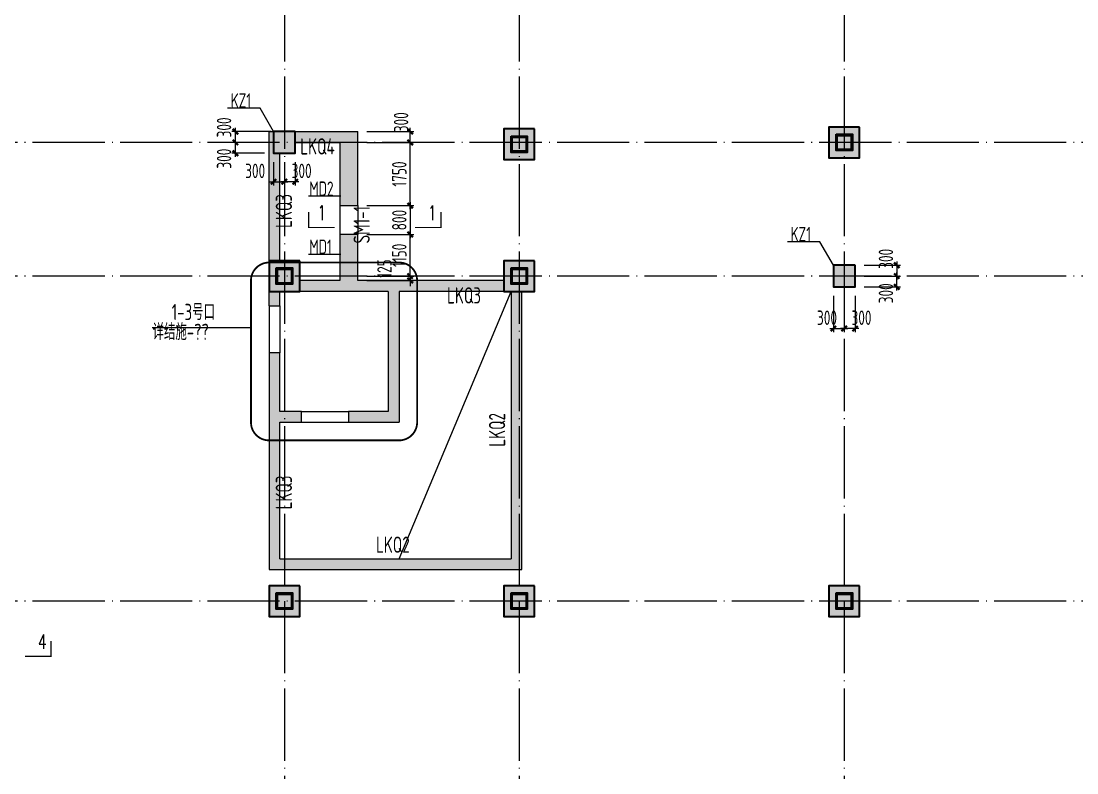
# Model space of a CAD drawing. Extents: x -502255 to 1362592, y -400300 to 332622.
# Drawn here: x 269169 to 298399, y -112585 to -91771 of the extents above; entities that cross this region are included whole.
import ezdxf
from ezdxf.enums import TextEntityAlignment as Align

# ---------------------------------------------------------------- set-up
doc = ezdxf.new("R2010")
doc.units = 0
doc.header["$LTSCALE"] = 1000
doc.header["$MEASUREMENT"] = 0
doc.linetypes.add('DASH', pattern=[0.35, 0.25, -0.1])
doc.linetypes.add('DOTE', pattern=[2.42, 2, -0.2, 0.02, -0.2])
for name, color, linetype in [('DIM', 3, 'Continuous'), ('HATCH', 253, 'Continuous'), ('PUB_TEXT', 7, 'Continuous'), ('RF-QT', 30, 'Continuous'), ('S-DOTE', 8, 'DOTE'), ('TEXT', 53, 'Continuous'), ('柱编号', 7, 'Continuous'), ('钢柱', 51, 'Continuous')]:
    doc.layers.add(name, color=color, linetype=linetype)
doc.layers.add('砼柱', color=2, linetype='Continuous', lineweight=35)
doc.styles.add('_TCH_LABEL', font='COMPLEX', dxfattribs={"bigfont": 'GBCBIG'})
doc.styles.get("Standard").update_dxf_attribs({"font": 'tssdeng2.shx', "width": 0.7, "bigfont": '@@hztxt.shx'})
doc.styles.add('TSSD_Dimension', font='tssdeng.shx', dxfattribs={"width": 0.7, "bigfont": 'Tssdchn.shx'})
doc.styles.add('TSSD_Rein', font='tssdeng2.shx', dxfattribs={"width": 0.7, "bigfont": 'hztxt.shx'})
doc.dimstyles.new('TSSD_100_100', dxfattribs={"dimtxt": 300, "dimasz": 100, "dimexe": 100, "dimexo": 250, "dimgap": 100, "dimtad": 1, "dimdec": 0, "dimzin": 0, "dimdsep": 46, "dimtxsty": 'TSSD_Dimension', "dimblk": 'ARCHTICK', "dimblk1": 'ARCHTICK', "dimblk2": 'ARCHTICK', "dimcen": 0, "dimdle": 100, "dimclrt": 7, "dimadec": 0, "dimazin": 0, "dimtfac": 1, "dimtdec": 0, "dimtix": 1, "dimtmove": 2, "dimatfit": 3, "dimfxl": 1, "dimtolj": 1, "dimtzin": 0, "dimarcsym": 0})

# ---------------------------------------------------------------- blocks, each defined once
blk = doc.blocks.new('墙体')
at = {"layer": 'HATCH'}
for points in [[(386061, 280101), (385886, 280101), (385886, 280701), (385761, 280701), (385761, 277126), (386061, 277126)], [(388216, 280701), (386486, 280701), (386486, 280401), (387716, 280401), (387716, 278650), (388216, 278650)], [(388216, 277850), (387716, 277850), (387716, 276576), (386611, 276576), (386611, 276276), (389061, 276276), (389061, 272951), (387961, 272951), (387961, 272651), (389361, 272651), (389361, 276276), (392261, 276276), (392261, 276576), (388216, 276576)], [(386061, 276276), (385761, 276276), (385761, 275876), (386061, 275876)], [(386061, 274576), (385761, 274576), (385761, 268576), (392761, 268576), (392761, 276276), (392461, 276276), (392461, 268876), (386061, 268876), (386061, 272651), (386661, 272651), (386661, 272951), (386061, 272951)]]:
    blk.add_hatch(color=256, dxfattribs=at).paths.add_polyline_path(points)
for p, q in [((387716, 278650, 150), (387716, 277850, 150)), ((388216, 278650, 150), (388216, 277850, 150)), ((389361, 268876), (392461, 276276)), ((385761, 275876), (385761, 274576)), ((386061, 275876), (386061, 274576)), ((386661, 272951), (387961, 272951)), ((386661, 272651), (387961, 272651))]:
    blk.add_line(p, q)
at = {"layer": 'RF-QT'}
for p, q in [((385761, 280701), (385886, 280701)), ((385761, 277126), (385761, 280701)), ((386486, 280701), (388216, 280701)), ((388216, 278650), (388216, 280701)), ((386486, 280401), (387716, 280401)), ((387716, 280401), (387716, 278650)), ((386061, 277126), (386061, 280101)), ((387716, 278650), (388216, 278650)), ((388216, 277850), (387716, 277850)), ((387716, 277850), (387716, 276576)), ((388216, 276576), (388216, 277850)), ((387716, 276576), (386611, 276576)), ((392261, 276576), (388216, 276576)), ((385761, 275876), (385761, 276276)), ((386061, 275876), (386061, 276276)), ((389061, 276276), (386611, 276276)), ((389061, 276276), (389061, 272951)), ((392261, 276276), (389361, 276276)), ((389361, 276276), (389361, 272651)), ((392461, 276276), (392461, 268876)), ((392761, 268576), (392761, 276276)), ((385761, 275876), (386061, 275876)), ((386061, 274576), (385761, 274576)), ((385761, 274576), (385761, 268576)), ((386061, 272951), (386061, 274576)), ((386661, 272951), (386061, 272951)), ((386661, 272651), (386661, 272951)), ((389061, 272951), (387961, 272951)), ((387961, 272951), (387961, 272651)), ((386061, 268876), (386061, 272651)), ((386061, 272651), (386661, 272651)), ((387961, 272651), (389361, 272651)), ((386061, 268876), (392461, 268876)), ((385761, 268576), (392761, 268576))]:
    blk.add_line(p, q, dxfattribs=at)
blk = doc.blocks.new('dsadasd')
at = {"layer": 'S-DOTE', "color": 8, "linetype": 'DOTE'}
for p, q in [((1063054.9, 259031.5), (1063054.9, 84926.2)), ((1069554.9, 259031.5), (1069554.9, 84926.2)), ((1078554.9, 259031.5), (1078554.9, 84926.2)), ((1154883.8, 237850.4), (1016304.9, 237850.4)), ((1154883.8, 234150.4), (1016304.9, 234150.4)), ((1154883.8, 225150.4), (1016304.9, 225150.4))]:
    blk.add_line(p, q, dxfattribs=at)
blk = doc.blocks.new('柱子')
at = {"layer": 'HATCH'}
h = blk.add_hatch(color=256, dxfattribs=at)
h.paths.add_polyline_path([(-262416, 41136), (-262862, 41538), (-263263, 41092), (-262817, 40690)])
h.paths.add_polyline_path([(-238920, 61533), (-239120, 61879), (-239639, 61578), (-239439, 61232)])
h.paths.add_polyline_path([(-243433, 68363), (-244033, 68363), (-244033, 67763), (-243433, 67763)])
h.paths.add_polyline_path([(-321933, 49592), (-322533, 49592), (-322533, 48992), (-321933, 48992)])
h.paths.add_polyline_path([(-285933, 73117), (-286533, 73117), (-286533, 72517), (-285933, 72517)])
h.paths.add_polyline_path([(-294933, 73117), (-295533, 73117), (-295533, 72517), (-294933, 72517)])
h.paths.add_polyline_path([(-333208, 67742), (-333808, 67742), (-333808, 67142), (-333208, 67142)])
h.paths.add_polyline_path([(-333208, 58592), (-333808, 58592), (-333808, 57992), (-333208, 57992)])
h.paths.add_polyline_path([(-333408, 49592), (-333808, 49592), (-333808, 48992), (-333408, 48992)])
h.paths.add_polyline_path([(-333408, 40592), (-333808, 40592), (-333808, 39992), (-333408, 39992)])
h.paths.add_polyline_path([(-333408, 31592), (-333808, 31592), (-333808, 30992), (-333408, 30992)])
h.paths.add_polyline_path([(-333408, 22592), (-333808, 22592), (-333808, 21992), (-333408, 21992)])
h.paths.add_polyline_path([(-295895, 4403), (-296341, 4804), (-296742, 4358), (-296296, 3957)])
h.paths.add_polyline_path([(-301646, 9582), (-302092, 9983), (-302494, 9537), (-302048, 9136)])
h.paths.add_polyline_path([(-288421, 5680), (-288718, 5947), (-289119, 5501), (-288822, 5234)])
h.paths.add_polyline_path([(-232033, 80342), (-232033, 79742), (-231633, 79742), (-231633, 80342)])
h.paths.add_polyline_path([(-232033, 89342), (-232033, 88742), (-231633, 88742), (-231633, 89342)])
h.paths.add_polyline_path([(-232033, 98342), (-232033, 97742), (-231633, 97742), (-231633, 98342)])
h.paths.add_polyline_path([(-232033, 107342), (-232033, 106742), (-231633, 106742), (-231633, 107342)])
h.paths.add_polyline_path([(-232033, 125342), (-232033, 124742), (-231633, 124742), (-231633, 125342)])
h.paths.add_polyline_path([(-232033, 138042), (-232033, 137442), (-231633, 137442), (-231633, 138042)])
h.paths.add_polyline_path([(-236533, 143042), (-237133, 143042), (-237133, 142642), (-236533, 142642)])
h.paths.add_polyline_path([(-243433, 143042), (-244033, 143042), (-244033, 142642), (-243433, 142642)])
h.paths.add_polyline_path([(-303933, 143042), (-304533, 143042), (-304533, 142642), (-303933, 142642)])
h.paths.add_polyline_path([(-294933, 143042), (-295533, 143042), (-295533, 142642), (-294933, 142642)])
h.paths.add_polyline_path([(-285933, 143042), (-286533, 143042), (-286533, 142642), (-285933, 142642)])
h.paths.add_polyline_path([(-279433, 143042), (-280033, 143042), (-280033, 142642), (-279433, 142642)])
h.paths.add_polyline_path([(-270433, 143042), (-271033, 143042), (-271033, 142642), (-270433, 142642)])
h.paths.add_polyline_path([(-261433, 143042), (-262033, 143042), (-262033, 142642), (-261433, 142642)])
h.paths.add_polyline_path([(-252433, 143042), (-253033, 143042), (-253033, 142642), (-252433, 142642)])
h.paths.add_polyline_path([(-253633, 59642), (-254233, 59642), (-254233, 59042), (-253633, 59042)])
h.paths.add_polyline_path([(-230470, 77078), (-231131, 76628), (-230793, 76132), (-230132, 76583)])
h.paths.add_polyline_path([(-226246, 70881), (-226907, 70430), (-226569, 69935), (-225908, 70385)])
h.paths.add_polyline_path([(-233270, 66094), (-233931, 65643), (-233593, 65147), (-232932, 65598)])
h.paths.add_polyline_path([(-237239, 71739), (-237577, 72235), (-238072, 71897), (-237734, 71401)])
h.paths.add_polyline_path([(-248854, 50396), (-249227, 50865), (-249697, 50491), (-249323, 50022)])
h.paths.add_polyline_path([(-329383, 112592), (-329983, 112592), (-329983, 111992), (-329383, 111992)])
h.paths.add_polyline_path([(-329383, 121592), (-329983, 121592), (-329983, 120992), (-329383, 120992)])
h.paths.add_polyline_path([(-270333, 50442), (-271133, 50442), (-271133, 49642), (-270333, 49642)])
h.paths.add_polyline_path([(-243433, 59342), (-244033, 59342), (-244033, 58742), (-243433, 58742)])
h.paths.add_polyline_path([(-329383, 67592), (-329983, 67592), (-329983, 66992), (-329383, 66992)])
h.paths.add_polyline_path([(-248833, 59342), (-249433, 59342), (-249433, 58742), (-248833, 58742)])
h.paths.add_polyline_path([(-248833, 68042), (-249433, 68042), (-249433, 67442), (-248833, 67442)])
h.paths.add_polyline_path([(-312883, -4358), (-313583, -4358), (-313583, -5058), (-312883, -5058)])
h.paths.add_polyline_path([(-297883, 14392), (-298583, 14392), (-298583, 13692), (-297883, 13692)])
h.paths.add_polyline_path([(-303883, 7392), (-304583, 7392), (-304583, 6692), (-303883, 6692)])
h.paths.add_polyline_path([(-253933, 68342), (-254533, 68342), (-254533, 67742), (-253933, 67742)])
h.paths.add_polyline_path([(-280122, 21621), (-279720, 22067), (-280166, 22469), (-280568, 22023)])
h.paths.add_polyline_path([(-285672, 15383), (-286192, 15851), (-286661, 15331), (-286140, 14862)])
h.paths.add_polyline_path([(-298188, 1556), (-297787, 2002), (-298233, 2404), (-298634, 1958)])
h.paths.add_polyline_path([(-310233, -11820), (-309831, -11374), (-310277, -10973), (-310679, -11419)])
h.paths.add_polyline_path([(-304259, -4214), (-304727, -4734), (-304207, -5203), (-303738, -4682)])
h.paths.add_polyline_path([(-291694, 8694), (-292214, 9163), (-292683, 8642), (-292163, 8174)])
h.paths.add_polyline_path([(-285883, 23392), (-286583, 23392), (-286583, 22692), (-285883, 22692)])
h.paths.add_polyline_path([(-294808, 23467), (-295658, 23467), (-295658, 22617), (-294808, 22617)])
h.paths.add_polyline_path([(-275773, 26452), (-275371, 26898), (-275817, 27299), (-276218, 26853)])
h.paths.add_polyline_path([(-279433, 32342), (-280033, 32342), (-280033, 31742), (-279433, 31742)])
h.paths.add_polyline_path([(-285883, 32392), (-286583, 32392), (-286583, 31692), (-285883, 31692)])
h.paths.add_polyline_path([(-294883, 32392), (-295583, 32392), (-295583, 31692), (-294883, 31692)])
h.paths.add_polyline_path([(-270433, 41342), (-271033, 41342), (-271033, 40742), (-270433, 40742)])
h.paths.add_polyline_path([(-279433, 41342), (-280033, 41342), (-280033, 40742), (-279433, 40742)])
h.paths.add_polyline_path([(-243433, 71342), (-244033, 71342), (-244033, 70742), (-243433, 70742)])
h.paths.add_polyline_path([(-282758, 59517), (-283708, 59517), (-283708, 58567), (-282758, 58567)])
h.paths.add_polyline_path([(-352783, -4408), (-353383, -4408), (-353383, -5008), (-352783, -5008)])
h.paths.add_polyline_path([(-352783, 58592), (-353383, 58592), (-353383, 57992), (-352783, 57992)])
h.paths.add_polyline_path([(-279308, 129117), (-280158, 129117), (-280158, 128267), (-279308, 128267)])
h.paths.add_polyline_path([(-232683, 129292), (-233783, 129292), (-233783, 128192), (-232683, 128192)])
h.paths.add_polyline_path([(-243183, 129167), (-244283, 129167), (-244283, 128317), (-243183, 128317)])
h.paths.add_polyline_path([(-252308, 129167), (-253158, 129167), (-253158, 128317), (-252308, 128317)])
h.paths.add_polyline_path([(-261308, 129167), (-262158, 129167), (-262158, 128317), (-261308, 128317)])
h.paths.add_polyline_path([(-270308, 129167), (-271158, 129167), (-271158, 128317), (-270308, 128317)])
h.paths.add_polyline_path([(-270258, 77517), (-271208, 77517), (-271208, 76567), (-270258, 76567)])
h.paths.add_polyline_path([(-285933, 59342), (-286533, 59342), (-286533, 58742), (-285933, 58742)])
h.paths.add_polyline_path([(-294758, 59517), (-295708, 59517), (-295708, 58567), (-294758, 58567)])
h.paths.add_polyline_path([(-321758, 59517), (-322708, 59517), (-322708, 58567), (-321758, 58567)])
h.paths.add_polyline_path([(-312758, 59517), (-313708, 59517), (-313708, 58567), (-312758, 58567)])
h.paths.add_polyline_path([(-303758, 59517), (-304708, 59517), (-304708, 58567), (-303758, 58567)])
h.paths.add_polyline_path([(-352658, -13283), (-353508, -13283), (-353508, -14133), (-352658, -14133)])
h.paths.add_polyline_path([(-352658, 4717), (-353508, 4717), (-353508, 3867), (-352658, 3867)])
h.paths.add_polyline_path([(-352658, 13717), (-353508, 13717), (-353508, 12867), (-352658, 12867)])
h.paths.add_polyline_path([(-352658, 22717), (-353508, 22717), (-353508, 21867), (-352658, 21867)])
h.paths.add_polyline_path([(-352658, 31717), (-353508, 31717), (-353508, 30867), (-352658, 30867)])
h.paths.add_polyline_path([(-352658, 40717), (-353508, 40717), (-353508, 39867), (-352658, 39867)])
h.paths.add_polyline_path([(-352658, 49717), (-353508, 49717), (-353508, 48867), (-352658, 48867)])
h.paths.add_polyline_path([(-352608, 67767), (-353558, 67767), (-353558, 66817), (-352608, 66817)])
h.paths.add_polyline_path([(-279258, 68517), (-280208, 68517), (-280208, 67567), (-279258, 67567)])
h.paths.add_polyline_path([(-285758, 68517), (-286708, 68517), (-286708, 67567), (-285758, 67567)])
h.paths.add_polyline_path([(-294758, 68517), (-295708, 68517), (-295708, 67567), (-294758, 67567)])
h.paths.add_polyline_path([(-303758, 71517), (-304708, 71517), (-304708, 70567), (-303758, 70567)])
h.paths.add_polyline_path([(-312758, 71517), (-313708, 71517), (-313708, 70567), (-312758, 70567)])
h.paths.add_polyline_path([(-321758, 71517), (-322708, 71517), (-322708, 70567), (-321758, 70567)])
h.paths.add_polyline_path([(-352658, 76717), (-353508, 76717), (-353508, 75867), (-352658, 75867)])
h.paths.add_polyline_path([(-279308, 80467), (-280158, 80467), (-280158, 79617), (-279308, 79617)])
h.paths.add_polyline_path([(-285758, 80517), (-286708, 80517), (-286708, 79567), (-285758, 79567)])
h.paths.add_polyline_path([(-294758, 80517), (-295708, 80517), (-295708, 79567), (-294758, 79567)])
h.paths.add_polyline_path([(-303758, 80517), (-304708, 80517), (-304708, 79567), (-303758, 79567)])
h.paths.add_polyline_path([(-312758, 80517), (-313708, 80517), (-313708, 79567), (-312758, 79567)])
h.paths.add_polyline_path([(-321758, 80517), (-322708, 80517), (-322708, 79567), (-321758, 79567)])
h.paths.add_polyline_path([(-352658, 85717), (-353508, 85717), (-353508, 84867), (-352658, 84867)])
h.paths.add_polyline_path([(-261308, 86467), (-262158, 86467), (-262158, 85617), (-261308, 85617)])
h.paths.add_polyline_path([(-270308, 86467), (-271158, 86467), (-271158, 85617), (-270308, 85617)])
h.paths.add_polyline_path([(-279308, 89467), (-280158, 89467), (-280158, 88617), (-279308, 88617)])
h.paths.add_polyline_path([(-285808, 89467), (-286658, 89467), (-286658, 88617), (-285808, 88617)])
h.paths.add_polyline_path([(-294808, 89467), (-295658, 89467), (-295658, 88617), (-294808, 88617)])
h.paths.add_polyline_path([(-303808, 89467), (-304658, 89467), (-304658, 88617), (-303808, 88617)])
h.paths.add_polyline_path([(-312758, 89517), (-313708, 89517), (-313708, 88567), (-312758, 88567)])
h.paths.add_polyline_path([(-321758, 89517), (-322708, 89517), (-322708, 88567), (-321758, 88567)])
h.paths.add_polyline_path([(-253583, 92092), (-254483, 92092), (-254483, 91192), (-253583, 91192)])
h.paths.add_polyline_path([(-352658, 94717), (-353508, 94717), (-353508, 93867), (-352658, 93867)])
h.paths.add_polyline_path([(-261308, 98467), (-262158, 98467), (-262158, 97617), (-261308, 97617)])
h.paths.add_polyline_path([(-270308, 98467), (-271158, 98467), (-271158, 97617), (-270308, 97617)])
h.paths.add_polyline_path([(-279308, 98467), (-280158, 98467), (-280158, 97617), (-279308, 97617)])
h.paths.add_polyline_path([(-285808, 98467), (-286658, 98467), (-286658, 97617), (-285808, 97617)])
h.paths.add_polyline_path([(-303808, 98467), (-304658, 98467), (-304658, 97617), (-303808, 97617)])
h.paths.add_polyline_path([(-312758, 98517), (-313708, 98517), (-313708, 97567), (-312758, 97567)])
h.paths.add_polyline_path([(-321758, 98517), (-322708, 98517), (-322708, 97567), (-321758, 97567)])
h.paths.add_polyline_path([(-352658, 103717), (-353508, 103717), (-353508, 102867), (-352658, 102867)])
h.paths.add_polyline_path([(-243183, 107592), (-244283, 107592), (-244283, 106492), (-243183, 106492)])
h.paths.add_polyline_path([(-252308, 107467), (-253158, 107467), (-253158, 106617), (-252308, 106617)])
h.paths.add_polyline_path([(-261308, 107467), (-262158, 107467), (-262158, 106617), (-261308, 106617)])
h.paths.add_polyline_path([(-270308, 107467), (-271158, 107467), (-271158, 106617), (-270308, 106617)])
h.paths.add_polyline_path([(-279308, 107467), (-280158, 107467), (-280158, 106617), (-279308, 106617)])
h.paths.add_polyline_path([(-285808, 107467), (-286658, 107467), (-286658, 106617), (-285808, 106617)])
h.paths.add_polyline_path([(-294808, 107467), (-295658, 107467), (-295658, 106617), (-294808, 106617)])
h.paths.add_polyline_path([(-303808, 107467), (-304658, 107467), (-304658, 106617), (-303808, 106617)])
h.paths.add_polyline_path([(-312808, 107467), (-313658, 107467), (-313658, 106617), (-312808, 106617)])
h.paths.add_polyline_path([(-321683, 107467), (-322783, 107467), (-322783, 106617), (-321683, 106617)])
h.paths.add_polyline_path([(-352658, 112717), (-353508, 112717), (-353508, 111867), (-352658, 111867)])
h.paths.add_polyline_path([(-232683, 116592), (-233783, 116592), (-233783, 115492), (-232683, 115492)])
h.paths.add_polyline_path([(-243208, 116567), (-244258, 116567), (-244258, 115517), (-243208, 115517)])
h.paths.add_polyline_path([(-279308, 116467), (-280158, 116467), (-280158, 115617), (-279308, 115617)])
h.paths.add_polyline_path([(-285808, 116467), (-286658, 116467), (-286658, 115617), (-285808, 115617)])
h.paths.add_polyline_path([(-294808, 116467), (-295658, 116467), (-295658, 115617), (-294808, 115617)])
h.paths.add_polyline_path([(-303808, 116467), (-304658, 116467), (-304658, 115617), (-303808, 115617)])
h.paths.add_polyline_path([(-312808, 116467), (-313658, 116467), (-313658, 115617), (-312808, 115617)])
h.paths.add_polyline_path([(-321758, 116517), (-322708, 116517), (-322708, 115567), (-321758, 115567)])
h.paths.add_polyline_path([(-352658, 121717), (-353508, 121717), (-353508, 120867), (-352658, 120867)])
h.paths.add_polyline_path([(-279308, 125467), (-280158, 125467), (-280158, 124617), (-279308, 124617)])
h.paths.add_polyline_path([(-285808, 125467), (-286658, 125467), (-286658, 124617), (-285808, 124617)])
h.paths.add_polyline_path([(-295658, 125592), (-295658, 124492), (-294808, 124492), (-294808, 125592)])
h.paths.add_polyline_path([(-303808, 125467), (-304658, 125467), (-304658, 124617), (-303808, 124617)])
h.paths.add_polyline_path([(-312808, 125467), (-313658, 125467), (-313658, 124617), (-312808, 124617)])
h.paths.add_polyline_path([(-321783, 125492), (-322683, 125492), (-322683, 124592), (-321783, 124592)])
h.paths.add_polyline_path([(-352558, 130817), (-353608, 130817), (-353608, 129767), (-352558, 129767)])
h.paths.add_polyline_path([(-329383, -13408), (-329983, -13408), (-329983, -14008), (-329383, -14008)])
h.paths.add_polyline_path([(-337183, -13408), (-337783, -13408), (-337783, -14008), (-337183, -14008)])
h.paths.add_polyline_path([(-344983, -13408), (-345583, -13408), (-345583, -14008), (-344983, -14008)])
h.paths.add_polyline_path([(-321933, -13408), (-322533, -13408), (-322533, -14008), (-321933, -14008)])
h.paths.add_polyline_path([(-329383, -4408), (-329983, -4408), (-329983, -5008), (-329383, -5008)])
h.paths.add_polyline_path([(-337183, -4408), (-337783, -4408), (-337783, -5008), (-337183, -5008)])
h.paths.add_polyline_path([(-344983, -4408), (-345583, -4408), (-345583, -5008), (-344983, -5008)])
h.paths.add_polyline_path([(-321883, -4358), (-322583, -4358), (-322583, -5058), (-321883, -5058)])
h.paths.add_polyline_path([(-329383, 4592), (-329983, 4592), (-329983, 3992), (-329383, 3992)])
h.paths.add_polyline_path([(-337183, 4592), (-337783, 4592), (-337783, 3992), (-337183, 3992)])
h.paths.add_polyline_path([(-344983, 4592), (-345583, 4592), (-345583, 3992), (-344983, 3992)])
h.paths.add_polyline_path([(-312883, 5392), (-313583, 5392), (-313583, 4692), (-312883, 4692)])
h.paths.add_polyline_path([(-321933, 5342), (-322533, 5342), (-322533, 4742), (-321933, 4742)])
h.paths.add_polyline_path([(-329383, 14342), (-329983, 14342), (-329983, 13742), (-329383, 13742)])
h.paths.add_polyline_path([(-337183, 13592), (-337783, 13592), (-337783, 12992), (-337183, 12992)])
h.paths.add_polyline_path([(-344983, 13592), (-345583, 13592), (-345583, 12992), (-344983, 12992)])
h.paths.add_polyline_path([(-303933, 14342), (-304533, 14342), (-304533, 13742), (-303933, 13742)])
h.paths.add_polyline_path([(-312933, 14342), (-313533, 14342), (-313533, 13742), (-312933, 13742)])
h.paths.add_polyline_path([(-321933, 14342), (-322533, 14342), (-322533, 13742), (-321933, 13742)])
h.paths.add_polyline_path([(-329383, 22592), (-329983, 22592), (-329983, 21992), (-329383, 21992)])
h.paths.add_polyline_path([(-337183, 22592), (-337783, 22592), (-337783, 21992), (-337183, 21992)])
h.paths.add_polyline_path([(-344983, 22592), (-345583, 22592), (-345583, 21992), (-344983, 21992)])
h.paths.add_polyline_path([(-303883, 23392), (-304583, 23392), (-304583, 22692), (-303883, 22692)])
h.paths.add_polyline_path([(-312883, 23392), (-313583, 23392), (-313583, 22692), (-312883, 22692)])
h.paths.add_polyline_path([(-321883, 23392), (-322583, 23392), (-322583, 22692), (-321883, 22692)])
h.paths.add_polyline_path([(-329383, 31592), (-329983, 31592), (-329983, 30992), (-329383, 30992)])
h.paths.add_polyline_path([(-337183, 31592), (-337783, 31592), (-337783, 30992), (-337183, 30992)])
h.paths.add_polyline_path([(-344983, 31592), (-345583, 31592), (-345583, 30992), (-344983, 30992)])
h.paths.add_polyline_path([(-303883, 32392), (-304583, 32392), (-304583, 31692), (-303883, 31692)])
h.paths.add_polyline_path([(-312883, 32392), (-313583, 32392), (-313583, 31692), (-312883, 31692)])
h.paths.add_polyline_path([(-321883, 32392), (-322583, 32392), (-322583, 31692), (-321883, 31692)])
h.paths.add_polyline_path([(-329383, 40592), (-329983, 40592), (-329983, 39992), (-329383, 39992)])
h.paths.add_polyline_path([(-337183, 40592), (-337783, 40592), (-337783, 39992), (-337183, 39992)])
h.paths.add_polyline_path([(-344983, 40592), (-345583, 40592), (-345583, 39992), (-344983, 39992)])
h.paths.add_polyline_path([(-285933, 41342), (-286533, 41342), (-286533, 40742), (-285933, 40742)])
h.paths.add_polyline_path([(-294933, 41342), (-295533, 41342), (-295533, 40742), (-294933, 40742)])
h.paths.add_polyline_path([(-303933, 41342), (-304533, 41342), (-304533, 40742), (-303933, 40742)])
h.paths.add_polyline_path([(-312933, 41342), (-313533, 41342), (-313533, 40742), (-312933, 40742)])
h.paths.add_polyline_path([(-321933, 41342), (-322533, 41342), (-322533, 40742), (-321933, 40742)])
h.paths.add_polyline_path([(-329383, 49592), (-329983, 49592), (-329983, 48992), (-329383, 48992)])
h.paths.add_polyline_path([(-337183, 49592), (-337783, 49592), (-337783, 48992), (-337183, 48992)])
h.paths.add_polyline_path([(-344983, 49592), (-345583, 49592), (-345583, 48992), (-344983, 48992)])
h.paths.add_polyline_path([(-261333, 50442), (-262133, 50442), (-262133, 49642), (-261333, 49642)])
h.paths.add_polyline_path([(-279333, 50442), (-280133, 50442), (-280133, 49642), (-279333, 49642)])
h.paths.add_polyline_path([(-285933, 50342), (-286533, 50342), (-286533, 49742), (-285933, 49742)])
h.paths.add_polyline_path([(-294883, 50392), (-295583, 50392), (-295583, 49692), (-294883, 49692)])
h.paths.add_polyline_path([(-303883, 50392), (-304583, 50392), (-304583, 49692), (-303883, 49692)])
h.paths.add_polyline_path([(-312883, 50392), (-313583, 50392), (-313583, 49692), (-312883, 49692)])
h.paths.add_polyline_path([(-321883, 50392), (-322583, 50392), (-322583, 49692), (-321883, 49692)])
h.paths.add_polyline_path([(-329383, 58592), (-329983, 58592), (-329983, 57992), (-329383, 57992)])
h.paths.add_polyline_path([(-337183, 58592), (-337783, 58592), (-337783, 57992), (-337183, 57992)])
h.paths.add_polyline_path([(-344983, 58592), (-345583, 58592), (-345583, 57992), (-344983, 57992)])
h.paths.add_polyline_path([(-261333, 59442), (-262133, 59442), (-262133, 58642), (-261333, 58642)])
h.paths.add_polyline_path([(-270233, 59442), (-271133, 59442), (-271133, 58542), (-270233, 58542)])
h.paths.add_polyline_path([(-279333, 59442), (-280133, 59442), (-280133, 58642), (-279333, 58642)])
h.paths.add_polyline_path([(-337183, 67592), (-337783, 67592), (-337783, 66992), (-337183, 66992)])
h.paths.add_polyline_path([(-344983, 67592), (-345583, 67592), (-345583, 66992), (-344983, 66992)])
h.paths.add_polyline_path([(-261333, 68442), (-262133, 68442), (-262133, 67642), (-261333, 67642)])
h.paths.add_polyline_path([(-270333, 68442), (-271133, 68442), (-271133, 67642), (-270333, 67642)])
h.paths.add_polyline_path([(-261433, 71342), (-262033, 71342), (-262033, 70742), (-261433, 70742)])
h.paths.add_polyline_path([(-270433, 71342), (-271033, 71342), (-271033, 70742), (-270433, 70742)])
h.paths.add_polyline_path([(-279433, 71342), (-280033, 71342), (-280033, 70742), (-279433, 70742)])
h.paths.add_polyline_path([(-285933, 71342), (-286533, 71342), (-286533, 70742), (-285933, 70742)])
h.paths.add_polyline_path([(-332683, 80342), (-333283, 80342), (-333283, 79742), (-332683, 79742)])
h.paths.add_polyline_path([(-337183, 76592), (-337783, 76592), (-337783, 75992), (-337183, 75992)])
h.paths.add_polyline_path([(-344983, 76592), (-345583, 76592), (-345583, 75992), (-344983, 75992)])
h.paths.add_polyline_path([(-236533, 80342), (-237133, 80342), (-237133, 79742), (-236533, 79742)])
h.paths.add_polyline_path([(-243333, 80342), (-244033, 80342), (-244033, 79642), (-243333, 79642)])
h.paths.add_polyline_path([(-254233, 80342), (-254933, 80342), (-254933, 79642), (-254233, 79642)])
h.paths.add_polyline_path([(-261433, 80342), (-262033, 80342), (-262033, 79742), (-261433, 79742)])
h.paths.add_polyline_path([(-270433, 80342), (-271033, 80342), (-271033, 79742), (-270433, 79742)])
h.paths.add_polyline_path([(-332683, 89342), (-333283, 89342), (-333283, 88742), (-332683, 88742)])
h.paths.add_polyline_path([(-337183, 85592), (-337783, 85592), (-337783, 84992), (-337183, 84992)])
h.paths.add_polyline_path([(-344983, 85592), (-345583, 85592), (-345583, 84992), (-344983, 84992)])
h.paths.add_polyline_path([(-236533, 89342), (-237133, 89342), (-237133, 88742), (-236533, 88742)])
h.paths.add_polyline_path([(-243383, 89392), (-244083, 89392), (-244083, 88692), (-243383, 88692)])
h.paths.add_polyline_path([(-253883, 89392), (-254583, 89392), (-254583, 88692), (-253883, 88692)])
h.paths.add_polyline_path([(-332683, 98342), (-333283, 98342), (-333283, 97742), (-332683, 97742)])
h.paths.add_polyline_path([(-337183, 94592), (-337783, 94592), (-337783, 93992), (-337183, 93992)])
h.paths.add_polyline_path([(-344983, 94592), (-345583, 94592), (-345583, 93992), (-344983, 93992)])
h.paths.add_polyline_path([(-236533, 98342), (-237133, 98342), (-237133, 97742), (-236533, 97742)])
h.paths.add_polyline_path([(-243383, 98392), (-244083, 98392), (-244083, 97692), (-243383, 97692)])
h.paths.add_polyline_path([(-252183, 98467), (-253283, 98467), (-253283, 97617), (-252183, 97617)])
h.paths.add_polyline_path([(-294933, 98466), (-295533, 98466), (-295533, 97741), (-294933, 97741)])
h.paths.add_polyline_path([(-332683, 107342), (-333283, 107342), (-333283, 106742), (-332683, 106742)])
h.paths.add_polyline_path([(-337183, 103592), (-337783, 103592), (-337783, 102992), (-337183, 102992)])
h.paths.add_polyline_path([(-344983, 103592), (-345583, 103592), (-345583, 102992), (-344983, 102992)])
h.paths.add_polyline_path([(-236533, 107342), (-237133, 107342), (-237133, 106742), (-236533, 106742)])
h.paths.add_polyline_path([(-337183, 112592), (-337783, 112592), (-337783, 111992), (-337183, 111992)])
h.paths.add_polyline_path([(-344983, 112592), (-345583, 112592), (-345583, 111992), (-344983, 111992)])
h.paths.add_polyline_path([(-236533, 116342), (-237133, 116342), (-237133, 115742), (-236533, 115742)])
h.paths.add_polyline_path([(-252308, 116467), (-253158, 116467), (-253158, 115617), (-252308, 115617)])
h.paths.add_polyline_path([(-261308, 116467), (-262158, 116467), (-262158, 115617), (-261308, 115617)])
h.paths.add_polyline_path([(-270308, 116467), (-271158, 116467), (-271158, 115617), (-270308, 115617)])
h.paths.add_polyline_path([(-337183, 121592), (-337783, 121592), (-337783, 120992), (-337183, 120992)])
h.paths.add_polyline_path([(-344983, 121592), (-345583, 121592), (-345583, 120992), (-344983, 120992)])
h.paths.add_polyline_path([(-236533, 125342), (-237133, 125342), (-237133, 124742), (-236533, 124742)])
h.paths.add_polyline_path([(-243433, 125342), (-244033, 125342), (-244033, 124742), (-243433, 124742)])
h.paths.add_polyline_path([(-252433, 125342), (-253033, 125342), (-253033, 124742), (-252433, 124742)])
h.paths.add_polyline_path([(-261433, 125342), (-262033, 125342), (-262033, 124742), (-261433, 124742)])
h.paths.add_polyline_path([(-270433, 125342), (-271033, 125342), (-271033, 124742), (-270433, 124742)])
h.paths.add_polyline_path([(-236533, 129042), (-237133, 129042), (-237133, 128442), (-236533, 128442)])
h.paths.add_polyline_path([(-285933, 129042), (-286533, 129042), (-286533, 128442), (-285933, 128442)])
h.paths.add_polyline_path([(-294933, 129042), (-295533, 129042), (-295533, 128442), (-294933, 128442)])
h.paths.add_polyline_path([(-303933, 129042), (-304533, 129042), (-304533, 128442), (-303933, 128442)])
h.paths.add_polyline_path([(-312933, 129042), (-313533, 129042), (-313533, 128442), (-312933, 128442)])
h.paths.add_polyline_path([(-321933, 129042), (-322533, 129042), (-322533, 128442), (-321933, 128442)])
h.paths.add_polyline_path([(-329383, 130592), (-329983, 130592), (-329983, 129992), (-329383, 129992)])
h.paths.add_polyline_path([(-337183, 130592), (-337783, 130592), (-337783, 129992), (-337183, 129992)])
h.paths.add_polyline_path([(-344983, 130592), (-345583, 130592), (-345583, 129992), (-344983, 129992)])
h.paths.add_polyline_path([(-236533, 138042), (-237133, 138042), (-237133, 137442), (-236533, 137442)])
h.paths.add_polyline_path([(-243433, 138042), (-244033, 138042), (-244033, 137442), (-243433, 137442)])
h.paths.add_polyline_path([(-252433, 138042), (-253033, 138042), (-253033, 137442), (-252433, 137442)])
h.paths.add_polyline_path([(-261433, 138042), (-262033, 138042), (-262033, 137442), (-261433, 137442)])
h.paths.add_polyline_path([(-270433, 138042), (-271033, 138042), (-271033, 137442), (-270433, 137442)])
h.paths.add_polyline_path([(-279433, 138042), (-280033, 138042), (-280033, 137442), (-279433, 137442)])
h.paths.add_polyline_path([(-285933, 138042), (-286533, 138042), (-286533, 137442), (-285933, 137442)])
h.paths.add_polyline_path([(-294933, 138042), (-295533, 138042), (-295533, 137442), (-294933, 137442)])
h.paths.add_polyline_path([(-303933, 138042), (-304533, 138042), (-304533, 137442), (-303933, 137442)])
h.paths.add_polyline_path([(-312933, 138042), (-313533, 138042), (-313533, 137442), (-312933, 137442)])
h.paths.add_polyline_path([(-321933, 138042), (-322533, 138042), (-322533, 137442), (-321933, 137442)])
h.paths.add_polyline_path([(-329383, 138042), (-329983, 138042), (-329983, 137442), (-329383, 137442)])
h.paths.add_polyline_path([(-337183, 138042), (-337783, 138042), (-337783, 137442), (-337183, 137442)])
h.paths.add_polyline_path([(-344983, 138042), (-345583, 138042), (-345583, 137442), (-344983, 137442)])
h.paths.add_polyline_path([(-352783, 138042), (-353383, 138042), (-353383, 137442), (-352783, 137442)])
at = {"layer": '砼柱', "lineweight": 35}
for points in [[(-285933, 129042), (-286533, 129042), (-286533, 128442), (-285933, 128442)], [(-279308, 129117), (-280158, 129117), (-280158, 128267), (-279308, 128267)], [(-270308, 129167), (-271158, 129167), (-271158, 128317), (-270308, 128317)], [(-285808, 125467), (-286658, 125467), (-286658, 124617), (-285808, 124617)], [(-279308, 125467), (-280158, 125467), (-280158, 124617), (-279308, 124617)], [(-270433, 125342), (-271033, 125342), (-271033, 124742), (-270433, 124742)], [(-285808, 116467), (-286658, 116467), (-286658, 115617), (-285808, 115617)], [(-279308, 116467), (-280158, 116467), (-280158, 115617), (-279308, 115617)], [(-270308, 116467), (-271158, 116467), (-271158, 115617), (-270308, 115617)]]:
    blk.add_lwpolyline(points, close=True, dxfattribs=at)
at = {"layer": '钢柱', "lineweight": 35}
for points in [[(-279958, 128917), (-279508, 128917), (-279508, 128467), (-279958, 128467)], [(-270958, 128967), (-270508, 128967), (-270508, 128517), (-270958, 128517)], [(-270928, 128937), (-270538, 128937), (-270538, 128547), (-270928, 128547)], [(-279928, 128887), (-279538, 128887), (-279538, 128497), (-279928, 128497)], [(-286458, 125267), (-286008, 125267), (-286008, 124817), (-286458, 124817)], [(-286428, 125237), (-286038, 125237), (-286038, 124847), (-286428, 124847)], [(-279958, 125267), (-279508, 125267), (-279508, 124817), (-279958, 124817)], [(-279928, 125237), (-279538, 125237), (-279538, 124847), (-279928, 124847)], [(-286458, 116267), (-286008, 116267), (-286008, 115817), (-286458, 115817)], [(-286428, 116237), (-286038, 116237), (-286038, 115847), (-286428, 115847)], [(-279958, 116267), (-279508, 116267), (-279508, 115817), (-279958, 115817)], [(-279928, 116237), (-279538, 116237), (-279538, 115847), (-279928, 115847)], [(-270958, 116267), (-270508, 116267), (-270508, 115817), (-270958, 115817)], [(-270928, 116237), (-270538, 116237), (-270538, 115847), (-270928, 115847)]]:
    blk.add_lwpolyline(points, close=True, dxfattribs=at)
blk = doc.blocks.new('_ArchTick')
at = {"color": 0, "linetype": 'ByBlock', "const_width": 0.4}
blk.add_lwpolyline([(-0.5, -0.5), (0.5, 0.5)], dxfattribs=at)
blk = doc.blocks.new('*D111')
at = {"layer": 'Defpoints', "color": 0, "transparency": 16777216}
for p in [(291658, -99130), (291958, -99130), (291958, -100283)]:
    blk.add_point(p, dxfattribs=at)
at = {"layer": 'DIM', "color": 0, "lineweight": -2, "transparency": 16777216}
for p, q in [((291658, -99380), (291658, -100383)), ((291958, -99380), (291958, -100383)), ((291558, -100283), (292058, -100283))]:
    blk.add_line(p, q, dxfattribs=at)
at = {"layer": 'DIM', "color": 0, "lineweight": -2, "transparency": 16777216, "xscale": 150, "yscale": 150, "zscale": 150, "rotation": 180}
blk.add_blockref('_ArchTick', (291658, -100283), dxfattribs=at)
at = {"layer": 'DIM', "color": 0, "lineweight": -2, "transparency": 16777216, "xscale": 150, "yscale": 150, "zscale": 150}
blk.add_blockref('_ArchTick', (291958, -100283), dxfattribs=at)
at = {"layer": 'DIM', "color": 7, "transparency": 16777216, "insert": (291481, -99983), "char_height": 400, "attachment_point": 5}
blk.add_mtext('\\A1;300', dxfattribs=at)
blk = doc.blocks.new('*D112')
at = {"layer": 'Defpoints', "color": 0, "transparency": 16777216}
for p in [(291958, -99130), (292258, -99130), (291958, -100283)]:
    blk.add_point(p, dxfattribs=at)
at = {"layer": 'DIM', "color": 0, "lineweight": -2, "transparency": 16777216}
for p, q in [((291958, -99380), (291958, -100383)), ((292258, -99380), (292258, -100383)), ((292358, -100283), (291858, -100283))]:
    blk.add_line(p, q, dxfattribs=at)
at = {"layer": 'DIM', "color": 0, "lineweight": -2, "transparency": 16777216, "xscale": 150, "yscale": 150, "zscale": 150, "rotation": 180}
blk.add_blockref('_ArchTick', (291958, -100283), dxfattribs=at)
at = {"layer": 'DIM', "color": 0, "lineweight": -2, "transparency": 16777216, "xscale": 150, "yscale": 150, "zscale": 150}
blk.add_blockref('_ArchTick', (292258, -100283), dxfattribs=at)
at = {"layer": 'DIM', "color": 7, "transparency": 16777216, "insert": (292436, -99983), "char_height": 400, "attachment_point": 5}
blk.add_mtext('\\A1;300', dxfattribs=at)
blk = doc.blocks.new('*D113')
at = {"layer": 'Defpoints', "color": 0, "transparency": 16777216}
for p in [(292258, -98830), (293412, -98830), (292258, -99130)]:
    blk.add_point(p, dxfattribs=at)
at = {"layer": 'DIM', "color": 0, "lineweight": -2, "transparency": 16777216}
for p, q in [((293412, -99230), (293412, -98730)), ((292508, -98830), (293512, -98830)), ((292508, -99130), (293512, -99130))]:
    blk.add_line(p, q, dxfattribs=at)
at = {"layer": 'DIM', "color": 0, "lineweight": -2, "transparency": 16777216, "xscale": 150, "yscale": 150, "zscale": 150}
for p, rotation in [((293412, -98830), 90), ((293412, -99130), 270)]:
    blk.add_blockref('_ArchTick', p, dxfattribs=dict(at, rotation=rotation))
at = {"layer": 'DIM', "color": 7, "transparency": 16777216, "insert": (293112, -99307), "char_height": 400, "attachment_point": 5, "rotation": 90}
blk.add_mtext('\\A1;300', dxfattribs=at)
blk = doc.blocks.new('*D114')
at = {"layer": 'Defpoints', "color": 0, "transparency": 16777216}
for p in [(292258, -98530), (292258, -98830), (293412, -98830)]:
    blk.add_point(p, dxfattribs=at)
at = {"layer": 'DIM', "color": 0, "lineweight": -2, "transparency": 16777216}
for p, q in [((293412, -98430), (293412, -98930)), ((292508, -98530), (293512, -98530)), ((292508, -98830), (293512, -98830))]:
    blk.add_line(p, q, dxfattribs=at)
at = {"layer": 'DIM', "color": 0, "lineweight": -2, "transparency": 16777216, "xscale": 150, "yscale": 150, "zscale": 150}
for p, rotation in [((293412, -98530), 90), ((293412, -98830), 270)]:
    blk.add_blockref('_ArchTick', p, dxfattribs=dict(at, rotation=rotation))
at = {"layer": 'DIM', "color": 7, "transparency": 16777216, "insert": (293112, -98352), "char_height": 400, "attachment_point": 5, "rotation": 90}
blk.add_mtext('\\A1;300', dxfattribs=at)
blk = doc.blocks.new('*D115')
at = {"layer": 'Defpoints', "color": 0, "transparency": 16777216}
for p in [(276158, -95430), (276458, -95430), (276458, -96218)]:
    blk.add_point(p, dxfattribs=at)
at = {"layer": 'DIM', "color": 0, "lineweight": -2, "transparency": 16777216}
for p, q in [((276158, -95680), (276158, -96318)), ((276458, -95680), (276458, -96318)), ((276058, -96218), (276558, -96218))]:
    blk.add_line(p, q, dxfattribs=at)
at = {"layer": 'DIM', "color": 0, "lineweight": -2, "transparency": 16777216, "xscale": 150, "yscale": 150, "zscale": 150, "rotation": 180}
blk.add_blockref('_ArchTick', (276158, -96218), dxfattribs=at)
at = {"layer": 'DIM', "color": 0, "lineweight": -2, "transparency": 16777216, "xscale": 150, "yscale": 150, "zscale": 150}
blk.add_blockref('_ArchTick', (276458, -96218), dxfattribs=at)
at = {"layer": 'DIM', "color": 7, "transparency": 16777216, "insert": (275649, -95918), "char_height": 400, "attachment_point": 5}
blk.add_mtext('\\A1;300', dxfattribs=at)
blk = doc.blocks.new('*D116')
at = {"layer": 'Defpoints', "color": 0, "transparency": 16777216}
for p in [(276458, -95430), (276758, -95430), (276458, -96218)]:
    blk.add_point(p, dxfattribs=at)
at = {"layer": 'DIM', "color": 0, "lineweight": -2, "transparency": 16777216}
for p, q in [((276458, -95680), (276458, -96318)), ((276758, -95680), (276758, -96318)), ((276858, -96218), (276358, -96218))]:
    blk.add_line(p, q, dxfattribs=at)
at = {"layer": 'DIM', "color": 0, "lineweight": -2, "transparency": 16777216, "xscale": 150, "yscale": 150, "zscale": 150, "rotation": 180}
blk.add_blockref('_ArchTick', (276458, -96218), dxfattribs=at)
at = {"layer": 'DIM', "color": 0, "lineweight": -2, "transparency": 16777216, "xscale": 150, "yscale": 150, "zscale": 150}
blk.add_blockref('_ArchTick', (276758, -96218), dxfattribs=at)
at = {"layer": 'DIM', "color": 7, "transparency": 16777216, "insert": (276936, -95918), "char_height": 400, "attachment_point": 5}
blk.add_mtext('\\A1;300', dxfattribs=at)
blk = doc.blocks.new('*D546')
at = {"layer": 'Defpoints', "color": 0, "transparency": 16777216}
for p in [(275103, -95130), (276158, -95130), (276158, -95430)]:
    blk.add_point(p, dxfattribs=at)
at = {"layer": 'DIM', "color": 0, "lineweight": -2, "transparency": 16777216}
for p, q in [((275908, -95130), (275003, -95130)), ((275103, -95530), (275103, -95030)), ((275908, -95430), (275003, -95430))]:
    blk.add_line(p, q, dxfattribs=at)
at = {"layer": 'DIM', "color": 0, "lineweight": -2, "transparency": 16777216, "xscale": 150, "yscale": 150, "zscale": 150}
for p, rotation in [((275103, -95130), 90), ((275103, -95430), 270)]:
    blk.add_blockref('_ArchTick', p, dxfattribs=dict(at, rotation=rotation))
at = {"layer": 'DIM', "color": 7, "transparency": 16777216, "insert": (274788, -95579), "char_height": 400, "attachment_point": 5, "rotation": 90}
blk.add_mtext('\\A1;300', dxfattribs=at)
blk = doc.blocks.new('*D547')
at = {"layer": 'Defpoints', "color": 0, "transparency": 16777216}
for p in [(275103, -94830), (276340, -94830), (276158, -95130)]:
    blk.add_point(p, dxfattribs=at)
at = {"layer": 'DIM', "color": 0, "lineweight": -2, "transparency": 16777216}
for p, q in [((276090, -94830), (275003, -94830)), ((275103, -95230), (275103, -94730)), ((275908, -95130), (275003, -95130))]:
    blk.add_line(p, q, dxfattribs=at)
at = {"layer": 'DIM', "color": 0, "lineweight": -2, "transparency": 16777216, "xscale": 150, "yscale": 150, "zscale": 150}
for p, rotation in [((275103, -94830), 90), ((275103, -95130), 270)]:
    blk.add_blockref('_ArchTick', p, dxfattribs=dict(at, rotation=rotation))
at = {"layer": 'DIM', "color": 7, "transparency": 16777216, "insert": (274788, -94714), "char_height": 400, "attachment_point": 5, "rotation": 90}
blk.add_mtext('\\A1;300', dxfattribs=at)
blk = doc.blocks.new('*D1045')
at = {"layer": 'Defpoints', "color": 0, "transparency": 16777216}
for p in [(278488, -97680), (279940, -97680), (278488, -98830)]:
    blk.add_point(p, dxfattribs=at)
at = {"layer": 'DIM', "color": 0, "lineweight": -2, "transparency": 16777216}
for p, q in [((279940, -98930), (279940, -97580)), ((278738, -97680), (280040, -97680)), ((278738, -98830), (280040, -98830))]:
    blk.add_line(p, q, dxfattribs=at)
at = {"layer": 'DIM', "color": 0, "lineweight": -2, "transparency": 16777216, "xscale": 150, "yscale": 150, "zscale": 150}
for p, rotation in [((279940, -97680), 90), ((279940, -98830), 270)]:
    blk.add_blockref('_ArchTick', p, dxfattribs=dict(at, rotation=rotation))
at = {"layer": 'DIM', "color": 7, "transparency": 16777216, "insert": (279640, -98255), "char_height": 400, "attachment_point": 5, "rotation": 90}
blk.add_mtext('\\A1;1150', dxfattribs=at)
blk = doc.blocks.new('*D1046')
at = {"layer": 'Defpoints', "color": 0, "transparency": 16777216}
for p in [(278488, -95130), (279940, -95130), (278488, -96880)]:
    blk.add_point(p, dxfattribs=at)
at = {"layer": 'DIM', "color": 0, "lineweight": -2, "transparency": 16777216}
for p, q in [((278738, -95130), (280040, -95130)), ((279940, -96980), (279940, -95030)), ((278738, -96880), (280040, -96880))]:
    blk.add_line(p, q, dxfattribs=at)
at = {"layer": 'DIM', "color": 0, "lineweight": -2, "transparency": 16777216, "xscale": 150, "yscale": 150, "zscale": 150}
for p, rotation in [((279940, -95130), 90), ((279940, -96880), 270)]:
    blk.add_blockref('_ArchTick', p, dxfattribs=dict(at, rotation=rotation))
at = {"layer": 'DIM', "color": 7, "transparency": 16777216, "insert": (279640, -96005), "char_height": 400, "attachment_point": 5, "rotation": 90}
blk.add_mtext('\\A1;1750', dxfattribs=at)
blk = doc.blocks.new('*D1047')
at = {"layer": 'Defpoints', "color": 0, "transparency": 16777216}
for p in [(278488, -94830), (279940, -94830), (278488, -95130)]:
    blk.add_point(p, dxfattribs=at)
at = {"layer": 'DIM', "color": 0, "lineweight": -2, "transparency": 16777216}
for p, q in [((278738, -94830), (280040, -94830)), ((279940, -95230), (279940, -94730)), ((278738, -95130), (280040, -95130))]:
    blk.add_line(p, q, dxfattribs=at)
at = {"layer": 'DIM', "color": 0, "lineweight": -2, "transparency": 16777216, "xscale": 150, "yscale": 150, "zscale": 150}
for p, rotation in [((279940, -94830), 90), ((279940, -95130), 270)]:
    blk.add_blockref('_ArchTick', p, dxfattribs=dict(at, rotation=rotation))
at = {"layer": 'DIM', "color": 7, "transparency": 16777216, "insert": (279690, -94571), "char_height": 400, "attachment_point": 5, "rotation": 90}
blk.add_mtext('\\A1;300', dxfattribs=at)
blk = doc.blocks.new('*D1048')
at = {"layer": 'Defpoints', "color": 0, "transparency": 16777216}
for p in [(278488, -96880), (278488, -97680), (279940, -97680)]:
    blk.add_point(p, dxfattribs=at)
at = {"layer": 'DIM', "color": 0, "lineweight": -2, "transparency": 16777216}
for p, q in [((278738, -96880), (280040, -96880)), ((279940, -96780), (279940, -97780)), ((278738, -97680), (280040, -97680))]:
    blk.add_line(p, q, dxfattribs=at)
at = {"layer": 'DIM', "color": 0, "lineweight": -2, "transparency": 16777216, "xscale": 150, "yscale": 150, "zscale": 150}
for p, rotation in [((279940, -96880), 90), ((279940, -97680), 270)]:
    blk.add_blockref('_ArchTick', p, dxfattribs=dict(at, rotation=rotation))
at = {"layer": 'DIM', "color": 7, "transparency": 16777216, "insert": (279640, -97280), "char_height": 400, "attachment_point": 5, "rotation": 90}
blk.add_mtext('\\A1;800', dxfattribs=at)
blk = doc.blocks.new('*D1049')
at = {"layer": 'Defpoints', "color": 0, "transparency": 16777216}
for p in [(278488, -98830), (278488, -98955), (279940, -98955)]:
    blk.add_point(p, dxfattribs=at)
at = {"layer": 'DIM', "color": 0, "lineweight": -2, "transparency": 16777216}
for p, q in [((279940, -98830), (279940, -98680)), ((278738, -98830), (280040, -98830)), ((278738, -98955), (280040, -98955)), ((279940, -98830), (279940, -98955)), ((279940, -98955), (279940, -99105))]:
    blk.add_line(p, q, dxfattribs=at)
at = {"layer": 'DIM', "color": 0, "lineweight": -2, "transparency": 16777216, "xscale": 150, "yscale": 150, "zscale": 150}
for p, rotation in [((279940, -98830), 270), ((279940, -98955), 90)]:
    blk.add_blockref('_ArchTick', p, dxfattribs=dict(at, rotation=rotation))
at = {"layer": 'DIM', "color": 7, "transparency": 16777216, "insert": (279227, -98621), "char_height": 400, "attachment_point": 5, "rotation": 90}
blk.add_mtext('\\A1;125', dxfattribs=at)

msp = doc.modelspace()

# ---------------------------------------------------------------- linework, layer by layer
at = {"linetype": 'DASH', "const_width": 50}
msp.add_lwpolyline([(279633.2, -103379.6), (276033.2, -103379.6, -0.4142136), (275533.2, -102879.6), (275533.2, -98954.6, -0.4142136), (276033.2, -98454.6), (279633.2, -98454.6, -0.4142136), (280133.2, -98954.6), (280133.2, -102879.6, -0.4142136)], format="xyb", close=True, dxfattribs=at)
at = {"const_width": 40}
msp.add_lwpolyline([(278940.5, -99254.6), (277603.8, -99254.6)], dxfattribs=at)
at = {"layer": 'PUB_TEXT'}
msp.add_line((275533.2, -100260.8), (272793.1, -100260.8), dxfattribs=at)
at = {"layer": 'PUB_TEXT', "const_width": 36}
for points, elevation in [([(277132.2, -97053), (277132.2, -97485), (277852.2, -97485)], 300), ([(280791.4, -97053), (280791.4, -97485), (280071.4, -97485)], 300), ([(269997.5, -108929.8), (269997.5, -109361.8), (269277.5, -109361.8)], 150)]:
    msp.add_lwpolyline(points, dxfattribs=dict(at, elevation=elevation))
at = {"layer": '柱编号'}
for points in [[(276158.2, -94829.6), (275783.2, -94180), (274882.8, -94180)], [(278024, -96620.6), (277123.7, -96620.6)], [(291658.2, -98529.6), (291283.2, -97880), (290382.8, -97880)], [(278024, -98228.2), (277123.7, -98228.2)]]:
    msp.add_lwpolyline(points, dxfattribs=at)

# ---------------------------------------------------------------- block references
msp.add_blockref('墙体', (-109727.4, -375530.3))
at = {"layer": 'S-DOTE'}
msp.add_blockref('dsadasd', (-786596.8, -332979.9), dxfattribs=at)
at = {"layer": '砼柱'}
msp.add_blockref('柱子', (562690.9, -223871.4), dxfattribs=at)

# ---------------------------------------------------------------- texts
at = {"layer": 'PUB_TEXT', "style": '_TCH_LABEL', "width": 0.705882}
for s, p in [('1', (277372.8, -97277.7, 300)), ('1', (280429.7, -97277.7, 300)), ('4', (269635.8, -109154.5, 150))]:
    msp.add_text(s, height=400, dxfattribs=at).set_placement(p)
at = {"layer": 'PUB_TEXT', "style": 'TSSD_Rein', "width": 0.7}
for s, p in [('1-3号口', (273339.5, -100184.3)), ('详结施-??', (272809.5, -100734.1))]:
    msp.add_text(s, height=450, dxfattribs=at).set_placement(p, align=Align.BOTTOM_LEFT)
at = {"layer": 'TEXT', "style": 'TSSD_Rein', "width": 0.7}
for s, p in [('LKQ4', (276897.6, -95599.8)), ('LKQ3', (280963.2, -99724.8)), ('LKQ2', (278995.5, -106627.6))]:
    msp.add_text(s, height=450, dxfattribs=at).set_placement(p, align=Align.BOTTOM_LEFT)
for s, p in [('LKQ3', (276803.4, -97496.7)), ('SM1-1', (278958.8, -97928.5)), ('LKQ2', (282706.2, -103554.6)), ('LKQ3', (276803.4, -105289.5))]:
    msp.add_text(s, height=450, rotation=90, dxfattribs=at).set_placement(p, align=Align.BOTTOM_LEFT)
at = {"layer": '柱编号', "width": 0.7}
for s, p in [('KZ1', (274973.2, -94170)), ('MD2', (277146.9, -96610.6)), ('KZ1', (290473.2, -97870)), ('MD1', (277146.9, -98218.2))]:
    msp.add_text(s, height=400, dxfattribs=at).set_placement(p)

# ---------------------------------------------------------------- dimensions: what is measured, and where the dimension line sits
at = {"layer": 'DIM'}
for base, p1, p2, angle, picture, middle in [((279940, -94829.6), (278488.2, -95129.6), (278488.2, -94829.6), 90, '*D1047', (279690, -94571.5)), ((275103.3, -94829.6), (276158.2, -95129.6), (276340.2, -94829.6), 90, '*D547', (274788.4, -94714.4)), ((275103.3, -95129.6), (276158.2, -95429.6), (276158.2, -95129.6), 90, '*D546', (274788.4, -95579.4)), ((276458.2, -96218), (276758.2, -95429.6), (276458.2, -95429.6), 180, '*D116', (276935.7, -95918)), ((293411.7, -98829.6), (292258.2, -98529.6), (292258.2, -98829.6), 270, '*D114', (293111.7, -98352)), ((279940, -98954.6), (278488.2, -98829.6), (278488.2, -98954.6), 270, '*D1049', (279226.7, -98621)), ((293411.7, -98829.6), (292258.2, -99129.6), (292258.2, -98829.6), 90, '*D113', (293111.7, -99307.1)), ((291958.2, -100283.1), (292258.2, -99129.6), (291958.2, -99129.6), 180, '*D112', (292435.7, -99983.1))]:
    dim = msp.add_linear_dim(base=base, p1=p1, p2=p2, angle=angle, dimstyle='TSSD_100_100', override={"dimtxt": 400, "dimasz": 150, "dimtxsty": 'Standard'}, dxfattribs=at)
    dim.commit()
    dim.dimension.update_dxf_attribs({"geometry": picture, "text_midpoint": middle, "dimtype": 160})
for base, p1, p2, angle, picture, middle in [((279940, -95129.6), (278488.2, -96880), (278488.2, -95129.6), 90, '*D1046', (279640, -96004.8)), ((279940, -97680), (278488.2, -96880), (278488.2, -97680), 270, '*D1048', (279640, -97280)), ((279940, -97680), (278488.2, -98829.6), (278488.2, -97680), 90, '*D1045', (279640, -98254.8))]:
    dim = msp.add_linear_dim(base=base, p1=p1, p2=p2, angle=angle, dimstyle='TSSD_100_100', override={"dimtxt": 400, "dimasz": 150, "dimtxsty": 'Standard'}, dxfattribs=at)
    dim.commit()
    dim.dimension.update_dxf_attribs({"geometry": picture, "text_midpoint": middle})
for base, p1, p2, picture, middle in [((276458.2, -96218), (276158.2, -95429.6), (276458.2, -95429.6), '*D115', (275648.7, -95918)), ((291958.2, -100283.1), (291658.2, -99129.6), (291958.2, -99129.6), '*D111', (291480.6, -99983.1))]:
    dim = msp.add_linear_dim(base=base, p1=p1, p2=p2, dimstyle='TSSD_100_100', override={"dimtxt": 400, "dimasz": 150, "dimtxsty": 'Standard'}, dxfattribs=at)
    dim.commit()
    dim.dimension.update_dxf_attribs({"geometry": picture, "text_midpoint": middle, "dimtype": 160})

doc.saveas('drawing.dxf')
